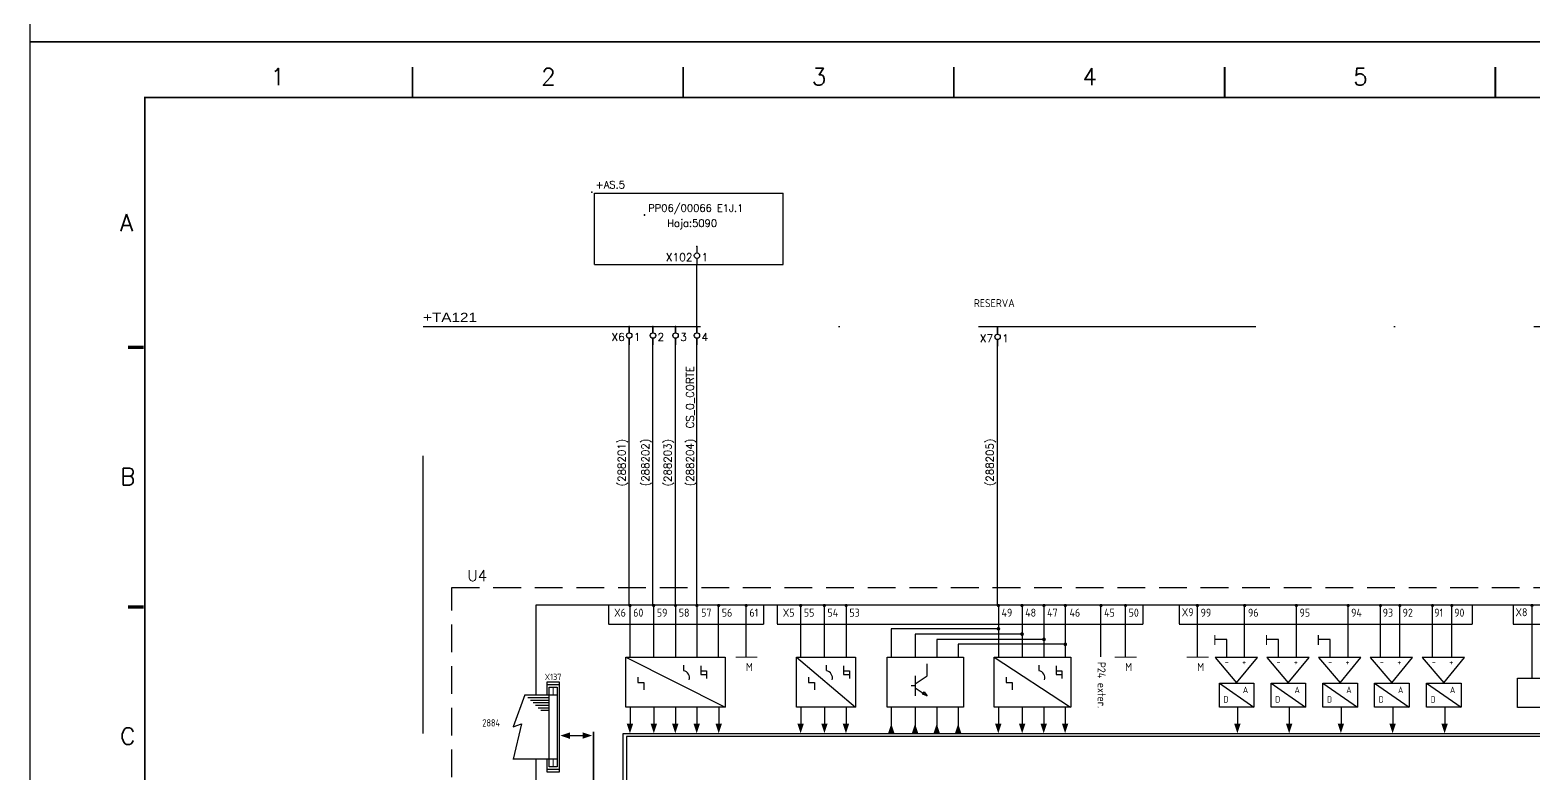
# Model space of a CAD drawing. Extents: x 3 to 423, y -4757 to 292.
# Drawn here: x 2.6 to 273.7, y -4295.1 to -4161.1 of the extents above; entities that cross this region are included whole.
import ezdxf
from ezdxf.enums import TextEntityAlignment as Align

# ---------------------------------------------------------------- set-up
doc = ezdxf.new("R2010")
doc.units = 0
doc.header["$LTSCALE"] = 10
doc.header["$MEASUREMENT"] = 0
for name, pattern in [('DASHDOT', [1, 0.5, -0.25, 0, -0.25]), ('DASHED', [0.75, 0.5, -0.25]), ('LTY1', [0])]:
    doc.linetypes.add(name, pattern=pattern)
doc.layers.get('0').update_dxf_attribs({"linetype": 'CONTINUOUS'})
for name, color, linetype in [('1', 7, 'CONTINUOUS'), ('10', 5, 'CONTINUOUS'), ('2', 7, 'CONTINUOUS'), ('3', 8, 'CONTINUOUS'), ('8', 1, 'CONTINUOUS'), ('9', 6, 'CONTINUOUS'), ('ATRIBUTOS', 6, 'CONTINUOUS'), ('DIBUJO', 7, 'CONTINUOUS'), ('NODE', 7, 'CONTINUOUS')]:
    doc.layers.add(name, color=color, linetype=linetype)
doc.styles.add('DIN', font='DIN.shx', dxfattribs={"width": 0.85})
doc.styles.add('HELVETICA', font='HELV.SHX')
doc.styles.add('ISO', font='ISO')
doc.styles.add('ROMANS', font='romans')
doc.styles.get("Standard").update_dxf_attribs({"font": 'simplex'})

# ---------------------------------------------------------------- blocks, each defined once
blk = doc.blocks.new('NOD', base_point=(237.5, 170))
at = {"layer": 'NODE'}
blk.add_point((237.5, 170), dxfattribs=at)
blk = doc.blocks.new('PAGINA')
at = {"layer": '2'}
blk.add_blockref('NOD', (-1, -1), dxfattribs=at)
at = {"layer": '8', "style": 'ROMANS'}
blk.add_attdef('NPA', (0, -4.325), '', height=2, dxfattribs=at)
at = {"layer": '9', "style": 'ROMANS'}
blk.add_attdef('NP', (0, 0), '', height=2, dxfattribs=at)
blk = doc.blocks.new('ITEM')
at = {"layer": 'ATRIBUTOS', "style": 'HELVETICA', "width": 1.2}
blk.add_attdef('ITEM', (0, 1.25), '', height=2.5, dxfattribs=at)
blk = doc.blocks.new('$$PLD12C')
for p, q in [((0, 2.5), (0, 0.75)), ((0, -0.75), (0, -2.5))]:
    blk.add_line(p, q)
at = {"layer": '2'}
blk.add_circle((0, 0), 0.75, dxfattribs=at)
for p in [(0, 2.5), (0, -2.5)]:
    blk.add_blockref('NOD', p, dxfattribs=at)
at = {"layer": '8'}
blk.add_attdef('*A', (1.25, -1.5), '', height=2.15, dxfattribs=at)
at = {"layer": '9'}
blk.add_attdef('ID', text='', height=2.15, dxfattribs=at).set_placement((-1.25, -1.5), align=Align.RIGHT)
blk = doc.blocks.new('newcajec')
at = {"layer": '1'}
for points in [[(47.5, 272.5, 0.3, 0.3, 0), (47.5, 277.91, 0.3, 0.3, 0)], [(95.5, 272.5, 0.3, 0.3, 0), (95.5, 277.91, 0.3, 0.3, 0)], [(143.5, 272.5, 0.3, 0.3, 0), (143.5, 277.91, 0.3, 0.3, 0)], [(191.5, 272.5, 0.3, 0.3, 0), (191.5, 277.91, 0.3, 0.3, 0)], [(239.5, 272.5, 0.3, 0.3, 0), (239.5, 277.91, 0.3, 0.3, 0)], [(-2.99, 228.23, 0.6, 0.6, 0), (-0.18, 228.23, 0.6, 0.6, 0)], [(-2.99, 182.23, 0.6, 0.6, 0), (-0.18, 182.23, 0.6, 0.6, 0)]]:
    blk.add_lwpolyline(points, format="xyseb", dxfattribs=at)
at = {"layer": '1', "const_width": 0.3}
blk.add_lwpolyline([(0, 0), (0, 272.5), (383, 272.5), (383, 0)], close=True, dxfattribs=at)
at = {"layer": '1', "style": 'ROMANS'}
for s, p in [('1', (22.29, 274.68)), ('2', (70.29, 274.68)), ('3', (118.29, 274.68)), ('4', (166.29, 274.68)), ('5', (214.29, 274.68)), ('A', (-4.37, 248.84)), ('B', (-4.37, 203.84)), ('C', (-4.37, 157.84))]:
    blk.add_text(s, height=3, dxfattribs=at).set_placement(p)
at = {"layer": '10', "style": 'ROMANS'}
for tag, p in [('REV41', (3.5, 18.74)), ('REV43', (77.7, 18.74)), ('REV31', (3.5, 14.58)), ('REV33', (77.7, 14.58)), ('REV21', (3.5, 10.42)), ('REV23', (77.7, 10.42)), ('REV11', (3.5, 6.27)), ('REV13', (77.7, 6.27))]:
    blk.add_attdef(tag, text='', height=2.5, dxfattribs=at).set_placement(p, align=Align.MIDDLE)
for tag, p, height in [('REV42', (8, 17.49), 2.5), ('DOCUMENTTYPE', (216.43, 16.8), 2.5), ('NOTA', (305.32, 15.8), 3), ('SHEETNAME1', (100.5, 15.83), 2.5), ('DESIGNCHECK', (180.74, 14.83), 2.5), ('REV32', (8, 13.33), 2.5), ('SHEETNAME2', (100.5, 11.67), 2.5), ('OBJECT', (216.43, 12.4), 2.5), ('REV22', (8, 9.17), 2.5), ('ORDER', (305.32, 7.3), 4.5), ('SHEETNAME3', (100.5, 7.51), 2.5), ('DRAWINGCHECK', (180.53, 7.71), 2.5), ('CUSTOMER', (216.43, 8.08), 2.5), ('REV12', (8, 5.01), 2.5), ('SHEETNAME4', (100.5, 3.35), 2.5), ('DOCUMENT_ID', (305.32, 0.93), 4.4), ('USER', (180.63, 0.71), 2.5), ('DEPARTMENT', (271.93, 1.05), 2.5)]:
    blk.add_attdef(tag, p, '', height=height, dxfattribs=at)
for tag, width, p, p2 in [('REV44', 1.221199, (84.53, 17.49), (98.48, 17.49)), ('REV34', 1.221199, (84.53, 13.33), (98.48, 13.33)), ('REV24', 1.221199, (84.53, 9.17), (98.48, 9.17)), ('REV14', 1.221199, (84.53, 5.01), (98.48, 5.01)), ('CREATED2', 7.039915, (282.71, 1.05), (301.14, 1.05))]:
    blk.add_attdef(tag, text='', height=2.5, dxfattribs=dict(at, width=width)).set_placement(p, p2, align=Align.FIT)
for tag, p in [('SHEET', (382, 7.43)), ('NEXTSHEET', (382, 0.5))]:
    blk.add_attdef(tag, text='', height=2.5, dxfattribs=at).set_placement(p, align=Align.RIGHT)

msp = doc.modelspace()

# ---------------------------------------------------------------- linework, layer by layer
at = {"linetype": 'DASHED'}
for p, q in [((78.63, -4261.47), (373.74, -4261.47)), ((78.63, -4333.15), (78.63, -4261.47))]:
    msp.add_line(p, q, dxfattribs=at)
for p, q in [((359.2, -4264.65), (93.82, -4264.65)), ((110.77, -4264.73), (110.77, -4273.98)), ((115.03, -4264.73), (115.03, -4273.98)), ((118.98, -4264.73), (118.98, -4273.98)), ((122.84, -4264.73), (122.84, -4273.98)), ((126.74, -4274), (126.74, -4264.73)), ((131.72, -4274), (131.72, -4264.73)), ((141.53, -4264.73), (141.53, -4273.98)), ((145.79, -4264.73), (145.79, -4273.98)), ((149.74, -4264.73), (149.74, -4273.98)), ((177.17, -4264.73), (177.17, -4273.98)), ((181.43, -4264.73), (181.43, -4273.98)), ((185.38, -4264.73), (185.38, -4273.98)), ((189.24, -4264.73), (189.24, -4273.98)), ((195.66, -4274), (195.66, -4264.73)), ((200.07, -4274), (200.07, -4264.73)), ((213.05, -4274), (213.05, -4264.73)), ((221.56, -4274), (221.56, -4264.73)), ((230.89, -4274), (230.89, -4264.73)), ((240.21, -4274), (240.21, -4264.73)), ((246.05, -4274), (246.05, -4264.73)), ((249.54, -4274), (249.54, -4264.73)), ((255.41, -4274), (255.41, -4264.73)), ((258.9, -4274), (258.9, -4264.73)), ((273.36, -4277.7), (273.36, -4264.73)), ((157.87, -4268.96), (157.87, -4273.97)), ((162.16, -4269.89), (162.16, -4273.97)), ((166.05, -4270.85), (166.05, -4273.97)), ((169.9, -4271.72), (169.9, -4273.97)), ((223.85, -4274.08), (216.22, -4274.08)), ((216.22, -4274.08), (220.1, -4278.66)), ((220.1, -4278.66), (223.85, -4274.08)), ((233.17, -4274.08), (225.54, -4274.08)), ((225.54, -4274.08), (229.43, -4278.66)), ((229.43, -4278.66), (233.17, -4274.08)), ((242.5, -4274.08), (234.87, -4274.08)), ((234.87, -4274.08), (238.75, -4278.66)), ((238.75, -4278.66), (242.5, -4274.08)), ((251.82, -4274.08), (244.19, -4274.08)), ((244.19, -4274.08), (248.08, -4278.66)), ((248.08, -4278.66), (251.82, -4274.08)), ((261.18, -4274.08), (253.55, -4274.08)), ((253.55, -4274.08), (257.44, -4278.66)), ((257.44, -4278.66), (261.18, -4274.08)), ((95.77, -4278.51), (95.77, -4280.82)), ((98.08, -4278.51), (95.77, -4278.51)), ((95.77, -4278.97), (98.08, -4278.97)), ((96.23, -4293.77), (96.23, -4279.43)), ((96.23, -4279.43), (97.62, -4279.43)), ((97.62, -4279.43), (97.62, -4293.77)), ((98.08, -4294.69), (98.08, -4278.51)), ((91.8, -4280.82), (97.63, -4280.82)), ((96.24, -4281.36), (92.36, -4281.36)), ((96.2, -4281.82), (92.83, -4281.82)), ((96.16, -4282.28), (93.29, -4282.28)), ((96.13, -4282.74), (93.75, -4282.74)), ((96.09, -4283.21), (94.21, -4283.21)), ((96.06, -4283.67), (94.67, -4283.67)), ((110.78, -4283.07), (110.78, -4286.5)), ((115.08, -4283.07), (115.08, -4286.5)), ((118.96, -4283.07), (118.96, -4286.5)), ((122.82, -4283.07), (122.82, -4286.5)), ((126.78, -4283.07), (126.78, -4286.5)), ((141.54, -4283.07), (141.54, -4286.5)), ((145.84, -4283.07), (145.84, -4286.5)), ((149.72, -4283.07), (149.72, -4286.5)), ((157.87, -4283.07), (157.87, -4286.5)), ((162.16, -4283.07), (162.16, -4286.5)), ((166.05, -4283.07), (166.05, -4286.5)), ((169.9, -4283.07), (169.9, -4286.5)), ((177.18, -4283.07), (177.18, -4286.5)), ((181.48, -4283.07), (181.48, -4286.5)), ((185.36, -4283.07), (185.36, -4286.5)), ((189.22, -4283.07), (189.22, -4286.5)), ((220.28, -4283.07), (220.28, -4286.5)), ((229.61, -4283.07), (229.61, -4286.5)), ((238.93, -4283.07), (238.93, -4286.5)), ((248.26, -4283.07), (248.26, -4286.5)), ((257.62, -4283.07), (257.62, -4286.5)), ((89.67, -4292.33), (97.63, -4292.33)), ((95.77, -4292.38), (95.77, -4294.69)), ((95.77, -4294.23), (98.08, -4294.23)), ((95.77, -4294.69), (98.08, -4294.69)), ((97.62, -4293.77), (96.23, -4293.77))]:
    msp.add_line(p, q)
at = {"color": 3}
for p, q in [((106.88, -4264.73), (106.88, -4268.03)), ((134.81, -4264.73), (134.81, -4268.08)), ((137.32, -4264.73), (137.32, -4268.03)), ((203.23, -4264.73), (203.23, -4268.08)), ((209.75, -4264.73), (209.75, -4268.03)), ((262.57, -4264.73), (262.57, -4268.08)), ((269.95, -4264.73), (269.95, -4268.08)), ((106.88, -4268.08), (129.83, -4268.08)), ((129.41, -4268.08), (134.81, -4268.08)), ((137.32, -4268.08), (154.04, -4268.08)), ((150.92, -4268.08), (193, -4268.08)), ((190.98, -4268.08), (199.46, -4268.08)), ((198.61, -4268.08), (203.23, -4268.08)), ((209.75, -4268.08), (237.42, -4268.08)), ((235.4, -4268.08), (243.87, -4268.08)), ((243.03, -4268.08), (262.57, -4268.08)), ((269.95, -4268.08), (285.9, -4268.08)), ((109.56, -4287.77), (335.04, -4287.77)), ((109.56, -4304.98), (109.56, -4287.77)), ((334.46, -4288.35), (110.13, -4288.35)), ((110.13, -4288.35), (110.13, -4304.4))]:
    msp.add_line(p, q, dxfattribs=at)
at = {"linetype": 'LTY1'}
for p, q in [((162.18, -4277.4), (162.18, -4281.01)), ((162.18, -4278.84), (164.35, -4277.4)), ((164.35, -4277.4), (164.35, -4275.26)), ((162.18, -4279.22), (161.46, -4279.22)), ((162.18, -4279.57), (164.35, -4281.01)), ((163.48, -4280.72), (163.77, -4280.29)), ((164.35, -4281.01), (163.48, -4280.72)), ((163.77, -4280.29), (164.35, -4281.01))]:
    msp.add_line(p, q, dxfattribs=at)
at = {"linetype": 'Continuous'}
for p, q in [((91.8, -4280.82), (89.7, -4286.6)), ((91.24, -4286.02), (89.7, -4292.4)), ((89.7, -4286.6), (91.24, -4286.02))]:
    msp.add_line(p, q, dxfattribs=at)
for points in [[(110.63, -4264.73, 0.289, 0.289, 1), (110.92, -4264.73, 0.289, 0.289, 1)], [(114.89, -4264.73, 0.289, 0.289, 1), (115.18, -4264.73, 0.289, 0.289, 1)], [(118.84, -4264.73, 0.289, 0.289, 1), (119.13, -4264.73, 0.289, 0.289, 1)], [(122.69, -4264.73, 0.289, 0.289, 1), (122.98, -4264.73, 0.289, 0.289, 1)], [(126.6, -4264.73, 0.289, 0.289, 1), (126.89, -4264.73, 0.289, 0.289, 1)], [(131.58, -4264.73, 0.289, 0.289, 1), (131.87, -4264.73, 0.289, 0.289, 1)], [(141.39, -4264.73, 0.289, 0.289, 1), (141.68, -4264.73, 0.289, 0.289, 1)], [(145.65, -4264.73, 0.289, 0.289, 1), (145.94, -4264.73, 0.289, 0.289, 1)], [(149.6, -4264.73, 0.289, 0.289, 1), (149.89, -4264.73, 0.289, 0.289, 1)], [(177.03, -4264.73, 0.289, 0.289, 1), (177.32, -4264.73, 0.289, 0.289, 1)], [(181.29, -4264.73, 0.289, 0.289, 1), (181.58, -4264.73, 0.289, 0.289, 1)], [(185.24, -4264.73, 0.289, 0.289, 1), (185.53, -4264.73, 0.289, 0.289, 1)], [(189.09, -4264.73, 0.289, 0.289, 1), (189.38, -4264.73, 0.289, 0.289, 1)], [(195.52, -4264.73, 0.289, 0.289, 1), (195.81, -4264.73, 0.289, 0.289, 1)], [(199.93, -4264.73, 0.289, 0.289, 1), (200.21, -4264.73, 0.289, 0.289, 1)], [(212.9, -4264.73, 0.289, 0.289, 1), (213.19, -4264.73, 0.289, 0.289, 1)], [(221.42, -4264.73, 0.289, 0.289, 1), (221.71, -4264.73, 0.289, 0.289, 1)], [(230.74, -4264.73, 0.289, 0.289, 1), (231.03, -4264.73, 0.289, 0.289, 1)], [(240.07, -4264.73, 0.289, 0.289, 1), (240.36, -4264.73, 0.289, 0.289, 1)], [(245.91, -4264.73, 0.289, 0.289, 1), (246.2, -4264.73, 0.289, 0.289, 1)], [(249.39, -4264.73, 0.289, 0.289, 1), (249.68, -4264.73, 0.289, 0.289, 1)], [(255.27, -4264.73, 0.289, 0.289, 1), (255.56, -4264.73, 0.289, 0.289, 1)], [(258.75, -4264.73, 0.289, 0.289, 1), (259.04, -4264.73, 0.289, 0.289, 1)], [(273.22, -4264.73, 0.289, 0.289, 1), (273.5, -4264.73, 0.289, 0.289, 1)]]:
    msp.add_lwpolyline(points, format="xyseb", close=True)
for points in [[(96.92, -4279.43, 0.231, 0.231, 0), (96.92, -4280.82, 0.231, 0.231, 0)], [(110.76, -4287.75, 0, 1.16, 0), (110.76, -4286.01, 1.16, 1.16, 0)], [(115.06, -4287.75, 0, 1.16, 0), (115.06, -4286.01, 1.16, 1.16, 0)], [(118.94, -4287.75, 0, 1.16, 0), (118.94, -4286.01, 1.16, 1.16, 0)], [(122.8, -4287.75, 0, 1.16, 0), (122.8, -4286.01, 1.16, 1.16, 0)], [(126.76, -4287.75, 0, 1.16, 0), (126.76, -4286.01, 1.16, 1.16, 0)], [(141.52, -4287.75, 0, 1.16, 0), (141.52, -4286.01, 1.16, 1.16, 0)], [(145.82, -4287.75, 0, 1.16, 0), (145.82, -4286.01, 1.16, 1.16, 0)], [(149.7, -4287.75, 0, 1.16, 0), (149.7, -4286.01, 1.16, 1.16, 0)], [(157.87, -4286.02, 0, 1.16, 0), (157.87, -4287.75, 1.16, 1.16, 0)], [(162.16, -4286.02, 0, 1.16, 0), (162.16, -4287.75, 1.16, 1.16, 0)], [(166.05, -4286.02, 0, 1.16, 0), (166.05, -4287.75, 1.16, 1.16, 0)], [(169.92, -4286.02, 0, 1.16, 0), (169.92, -4287.75, 1.16, 1.16, 0)], [(177.16, -4287.75, 0, 1.16, 0), (177.16, -4286.01, 1.16, 1.16, 0)], [(181.46, -4287.75, 0, 1.16, 0), (181.46, -4286.01, 1.16, 1.16, 0)], [(185.34, -4287.75, 0, 1.16, 0), (185.34, -4286.01, 1.16, 1.16, 0)], [(189.2, -4287.75, 0, 1.16, 0), (189.2, -4286.01, 1.16, 1.16, 0)], [(220.26, -4287.75, 0, 1.16, 0), (220.26, -4286.01, 1.16, 1.16, 0)], [(229.59, -4287.75, 0, 1.16, 0), (229.59, -4286.01, 1.16, 1.16, 0)], [(238.91, -4287.75, 0, 1.16, 0), (238.91, -4286.01, 1.16, 1.16, 0)], [(248.24, -4287.75, 0, 1.16, 0), (248.24, -4286.01, 1.16, 1.16, 0)], [(257.6, -4287.75, 0, 1.16, 0), (257.6, -4286.01, 1.16, 1.16, 0)], [(98.21, -4288.17, 0, 1.16, 0), (99.94, -4288.17, 1.16, 1.16, 0)], [(103.94, -4288.15, 0, 1.16, 0), (102.21, -4288.15, 1.16, 1.16, 0)], [(104.17, -4287.44, 0.289, 0.289, 0), (104.17, -4305.82, 0.289, 0.289, 0)], [(96.92, -4292.38, 0.231, 0.231, 0), (96.92, -4293.77, 0.231, 0.231, 0)]]:
    msp.add_lwpolyline(points, format="xyseb")
at = {"layer": '2', "linetype": 'DASHDOT', "ltscale": 10}
for p, q in [((104.36, -4190.49), (138.35, -4190.49)), ((104.36, -4203.35), (104.36, -4190.49)), ((138.35, -4203.35), (138.35, -4190.49)), ((104.36, -4203.35), (138.35, -4203.35)), ((73.47, -4214.48), (383.48, -4214.48)), ((73.47, -4387.9), (73.47, -4214.48))]:
    msp.add_line(p, q, dxfattribs=at)
at = {"layer": '2'}
for p, q in [((177.2, -4268.96), (157.87, -4268.96)), ((181.46, -4269.89), (162.16, -4269.89)), ((185.36, -4270.85), (166.05, -4270.85)), ((189.22, -4271.72), (169.9, -4271.72)), ((218.35, -4270.84), (216.27, -4270.84)), ((218.35, -4274.07), (218.35, -4270.84)), ((227.67, -4270.84), (225.6, -4270.84)), ((227.67, -4274.07), (227.67, -4270.84)), ((237, -4270.84), (234.92, -4270.84)), ((237, -4274.07), (237, -4270.84)), ((110.04, -4274.04), (127.91, -4283.04)), ((140.8, -4274.04), (151.42, -4283.04)), ((176.44, -4274.04), (190.2, -4283.04)), ((120.41, -4275.49), (120.41, -4276.45)), ((123.52, -4275.57), (123.52, -4276.5)), ((123.52, -4276.5), (124.57, -4276.5)), ((123.52, -4276.51), (123.52, -4277.14)), ((123.52, -4277.14), (124.58, -4277.14)), ((124.57, -4276.5), (124.57, -4277.86)), ((146.16, -4275.49), (146.16, -4276.45)), ((149.28, -4275.57), (149.28, -4276.5)), ((149.28, -4276.5), (150.33, -4276.5)), ((149.28, -4276.51), (149.28, -4277.14)), ((149.28, -4277.14), (150.34, -4277.14)), ((150.33, -4276.5), (150.33, -4277.86)), ((184.45, -4275.49), (184.45, -4276.45)), ((187.57, -4275.57), (187.57, -4276.5)), ((187.57, -4276.5), (188.61, -4276.5)), ((187.57, -4276.51), (187.57, -4277.14)), ((187.57, -4277.14), (188.62, -4277.14)), ((188.61, -4276.5), (188.61, -4277.86)), ((112.19, -4277.64), (112.19, -4278.57)), ((112.19, -4278.57), (113.24, -4278.57)), ((113.24, -4278.57), (113.24, -4279.93)), ((142.95, -4277.64), (142.95, -4278.57)), ((142.95, -4278.57), (144, -4278.57)), ((144, -4278.57), (144, -4279.93)), ((178.59, -4277.64), (178.59, -4278.57)), ((178.59, -4278.57), (179.64, -4278.57)), ((179.64, -4278.57), (179.64, -4279.93)), ((217.01, -4278.71), (223.23, -4283.06)), ((226.34, -4278.71), (232.56, -4283.06)), ((235.66, -4278.71), (241.88, -4283.06)), ((244.99, -4278.71), (251.21, -4283.06)), ((254.35, -4278.71), (260.57, -4283.06)), ((99.96, -4288.15), (102.21, -4288.15))]:
    msp.add_line(p, q, dxfattribs=at)
at = {"layer": '2', "const_width": 0.296}
for points in [[(177, -4268.92, 1), (177.36, -4268.92, 1)], [(181.25, -4269.88, 1), (181.62, -4269.88, 1)], [(185.21, -4270.84, 1), (185.58, -4270.84, 1)], [(189.05, -4271.73, 1), (189.41, -4271.73, 1)]]:
    msp.add_lwpolyline(points, format="xyb", close=True, dxfattribs=at)
at = {"layer": '2', "const_width": 0.197}
for points in [[(216.19, -4270.03), (216.19, -4271.82)], [(225.51, -4270.03), (225.51, -4271.82)], [(234.84, -4270.03), (234.84, -4271.82)], [(129.81, -4274.02), (133.74, -4274.02)], [(198.16, -4274.02), (202.09, -4274.02)], [(211.14, -4274.02), (215.07, -4274.02)]]:
    msp.add_lwpolyline(points, dxfattribs=at)
at = {"layer": '2'}
for points in [[(110.04, -4274.04), (127.92, -4274.04), (127.92, -4283.06), (110.04, -4283.06)], [(140.8, -4274.04), (151.43, -4274.04), (151.43, -4283.06), (140.8, -4283.06)], [(157.12, -4274.04), (170.89, -4274.04), (170.89, -4283.06), (157.12, -4283.06)], [(176.44, -4274.04), (190.21, -4274.04), (190.21, -4283.06), (176.44, -4283.06)], [(217, -4278.7), (223.23, -4278.7), (223.23, -4283.06), (217, -4283.06)], [(226.33, -4278.7), (232.55, -4278.7), (232.55, -4283.06), (226.33, -4283.06)], [(235.65, -4278.7), (241.88, -4278.7), (241.88, -4283.06), (235.65, -4283.06)], [(244.98, -4278.7), (251.2, -4278.7), (251.2, -4283.06), (244.98, -4283.06)], [(254.34, -4278.7), (260.56, -4278.7), (260.56, -4283.06), (254.34, -4283.06)], [(270.74, -4277.83), (314.72, -4277.83), (314.72, -4283.1), (270.74, -4283.1)]]:
    msp.add_lwpolyline(points, close=True, dxfattribs=at)
for centre in [(120.13, -4277.81), (145.89, -4277.81), (184.18, -4277.81)]:
    msp.add_arc(centre, 1.37, 345.6888, 77.132, dxfattribs=at)
at = {"layer": '3', "color": 0}
for p, q in [((93.82, -4264.65), (93.82, -4280.82)), ((93.82, -4292.33), (93.82, -4301.66))]:
    msp.add_line(p, q, dxfattribs=at)
at = {"layer": 'DIBUJO'}
for p, q in [((122.84, -4212.37), (122.84, -4203.35)), ((122.84, -4214.48), (122.84, -4212.37)), ((110.63, -4215.62), (110.63, -4214.48)), ((114.91, -4215.62), (114.91, -4214.48)), ((118.98, -4215.62), (118.98, -4214.48)), ((122.84, -4215.62), (122.84, -4214.48)), ((177.03, -4215.87), (177.03, -4214.48)), ((110.63, -4264.73), (110.63, -4216.6)), ((114.91, -4264.65), (114.91, -4216.6)), ((118.98, -4264.87), (118.98, -4216.6)), ((122.84, -4264.87), (122.84, -4216.6)), ((177.03, -4264.73), (177.03, -4216.85))]:
    msp.add_line(p, q, dxfattribs=at)
for points in [[(2.63, -3866.25), (422.63, -3866.25), (422.63, -4163.25), (2.63, -4163.25), (2.63, -3866.25)], [(2.63, -4163.25), (422.63, -4163.25), (422.63, -4460.25), (2.63, -4460.25), (2.63, -4163.25)]]:
    msp.add_lwpolyline(points, dxfattribs=at)

# ---------------------------------------------------------------- block references
ref = msp.add_blockref('PAGINA', (104.57, -4189.61), dxfattribs=dict(xscale=0.6568181818182918, yscale=0.6568181818182918, zscale=0.6568181818182918))
ref.add_attrib('NP', '+AS.5', (104.57, -4189.61), dxfattribs={"layer": '9', "height": 1.314, "style": 'ROMANS'})
ref = msp.add_blockref('PAGINA', (114.04, -4193.81), dxfattribs=dict(xscale=0.6568181818182918, yscale=0.6568181818182918, zscale=0.6568181818182918))
ref.add_attrib('NP', 'PP06/00066 E1J.1', (114.04, -4193.81), dxfattribs={"layer": '9', "height": 1.3136, "style": 'ROMANS'})
ref = msp.add_blockref('PAGINA', (114.04, -4193.7), dxfattribs=dict(xscale=0.6568181818182918, yscale=0.6568181818182918, zscale=0.6568181818182918))
ref.add_attrib('NPA', 'Hoja:5090', (117.46, -4196.54), dxfattribs={"layer": '8', "height": 1.314, "style": 'ROMANS'})
at = {"layer": '2', "color": 7, "xscale": 1.016442892079965, "yscale": 1.016442892079965, "zscale": 1.016442892079965}
msp.add_blockref('newcajec', (23.31, -4450.23), dxfattribs=at)
at = {"layer": '2', "color": 7, "xscale": 0.6512768181818848, "yscale": 0.6512768181818848, "zscale": 0.6512768181818848}
for p, values in [((122.84, -4201.73), {'ID': 'X102', '*A': '1'}), ((110.63, -4216.11), {'ID': 'X6', '*A': '1'}), ((114.91, -4216.11), {'*A': '2'}), ((118.98, -4216.11), {'*A': '3'}), ((122.84, -4216.11), {'*A': '4'}), ((177.03, -4216.36), {'ID': 'X7', '*A': '1'})]:
    msp.add_blockref('$$PLD12C', p, dxfattribs=at).add_auto_attribs(values)
at = {"layer": 'DIBUJO', "xscale": 0.6568181818182918, "yscale": 0.6568181818182918, "zscale": 0.6568181818182918}
msp.add_blockref('ITEM', (73.47, -4214.48), dxfattribs=at).add_auto_attribs({'ITEM': '+TA121'})

# ---------------------------------------------------------------- texts
at = {"style": 'ISO'}
for s, height, p in [('RESERVA', 1.445, (172.75, -4211)), ('X6', 1.445, (107.92, -4266.75)), ('60', 1.445, (111.35, -4266.75)), ('59', 1.445, (115.61, -4266.75)), ('58', 1.445, (119.56, -4266.75)), ('57', 1.445, (123.6, -4266.75)), ('56', 1.445, (127.32, -4266.75)), ('61', 1.445, (132.3, -4266.75)), ('X5', 1.445, (138.31, -4266.75)), ('55', 1.445, (142.11, -4266.75)), ('54', 1.445, (146.37, -4266.75)), ('53', 1.445, (150.32, -4266.75)), ('49', 1.445, (177.75, -4266.75)), ('48', 1.445, (182.01, -4266.75)), ('47', 1.445, (185.96, -4266.75)), ('46', 1.445, (190, -4266.75)), ('45', 1.445, (196.24, -4266.75)), ('50', 1.445, (200.65, -4266.75)), ('X9', 1.445, (210.23, -4266.67)), ('99', 1.445, (213.63, -4266.75)), ('96', 1.445, (222.17, -4266.75)), ('95', 1.445, (231.46, -4266.75)), ('94', 1.445, (240.75, -4266.75)), ('93', 1.445, (246.45, -4266.75)), ('92', 1.445, (250.04, -4266.75)), ('91', 1.445, (255.74, -4266.75)), ('90', 1.445, (259.33, -4266.75)), ('X8', 1.445, (270.38, -4266.67)), ('+', 1.16, (221.1, -4275.5)), ('+', 1.16, (230.43, -4275.5)), ('+', 1.16, (239.75, -4275.5)), ('+', 1.16, (249.08, -4275.5)), ('+', 1.16, (258.44, -4275.5)), ('M', 1.45, (131.66, -4276.53)), ('M', 1.45, (200.01, -4276.53)), ('M', 1.45, (212.99, -4276.53)), ('-', 1.16, (217.96, -4275.5)), ('-', 1.16, (227.29, -4275.5)), ('-', 1.16, (236.61, -4275.5)), ('-', 1.16, (245.94, -4275.5)), ('-', 1.16, (255.3, -4275.5)), ('A', 1.16, (221.23, -4280.52)), ('A', 1.16, (230.55, -4280.52)), ('A', 1.16, (239.88, -4280.52)), ('A', 1.16, (249.2, -4280.52)), ('A', 1.16, (258.56, -4280.52)), ('D', 1.16, (217.74, -4282.22)), ('D', 1.16, (227.06, -4282.22)), ('D', 1.16, (236.39, -4282.22)), ('D', 1.16, (245.71, -4282.22)), ('D', 1.16, (255.07, -4282.22))]:
    msp.add_text(s, height=height, dxfattribs=at).set_placement(p)
msp.add_text('X137', height=1.156, dxfattribs=at).set_placement((96.9, -4278.17), align=Align.CENTER)
msp.add_text('P24 exter.', height=1.445, rotation=270, dxfattribs=at).set_placement((195.05, -4274.89))
at = {"color": 1, "style": 'DIN', "width": 0.85}
msp.add_text('2884', height=1.314, dxfattribs=at).set_placement((87.35, -4286.53), align=Align.RIGHT)
at = {"layer": '2', "color": 6}
for s, p in [('(288204)  CS_O_CORTE', (122.26, -4243.26)), ('(288201)', (109.94, -4243.27)), ('(288202)', (114.22, -4243.26)), ('(288203)', (118.23, -4243.3)), ('(288205)', (176.29, -4243.24))]:
    msp.add_text(s, height=1.35, rotation=90, dxfattribs=at).set_placement(p)
msp.add_text('U4', height=1.97, dxfattribs=at).set_placement((81.47, -4260.34))

doc.saveas('drawing.dxf')
